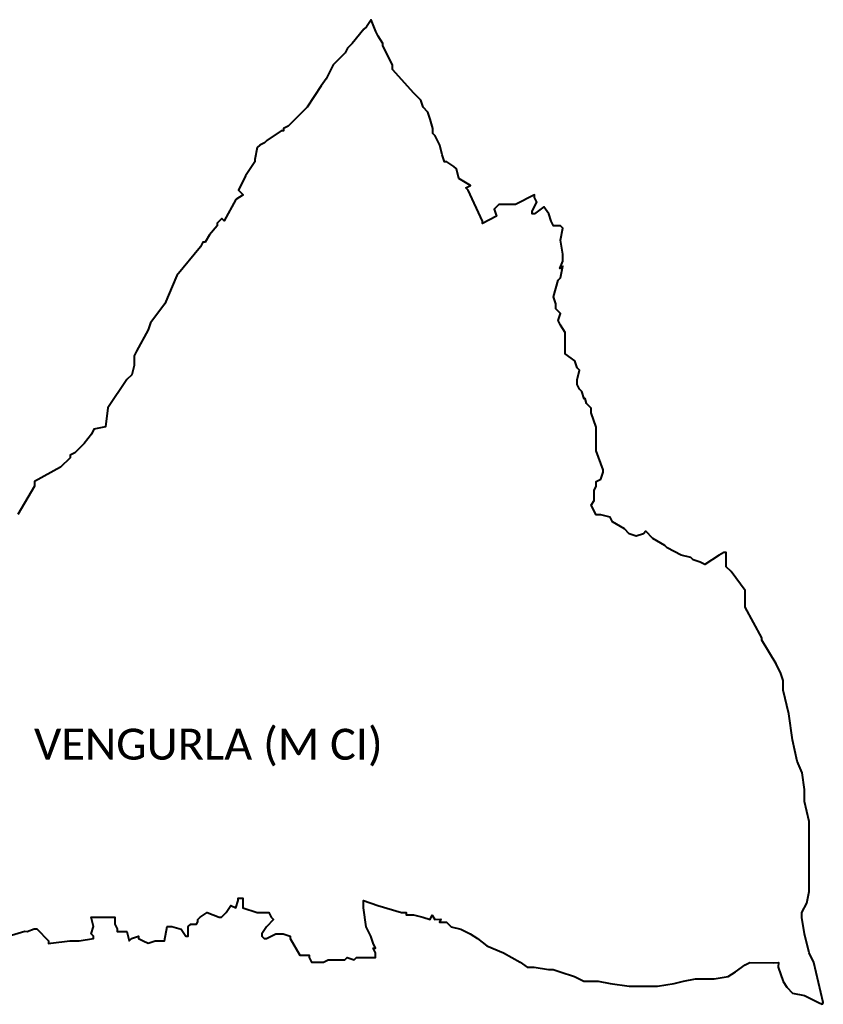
# Model space of a CAD drawing. Header units: metres. Extents: x 351169 to 357841, y 1752948 to 1757512.
# Drawn here: x 354118 to 357841, y 1752948 to 1757512 of the extents above; entities that cross this region are included whole.
import ezdxf

# ---------------------------------------------------------------- set-up
doc = ezdxf.new("R2010")
doc.units = ezdxf.units.M
doc.layers.add('VILLAGE BOUNDRY', color=10, linetype='Continuous')
doc.layers.add('VILLAGE NAME', color=250, linetype='Continuous')

msp = doc.modelspace()

# ---------------------------------------------------------------- linework, layer by layer
at = {"layer": 'VILLAGE BOUNDRY', "ltscale": 0.1, "flags": 128}
msp.add_lwpolyline([(354064.6, 1753264.1), (354141.4, 1753286.1), (354152.4, 1753286), (354185.3, 1753297), (354196.3, 1753297), (354251.2, 1753242.1), (354251.2, 1753229.7), (354262.1, 1753231.1), (354350, 1753242), (354393.9, 1753242), (354459.8, 1753253), (354459.8, 1753264), (354448.8, 1753274.9), (354459.8, 1753307.9), (354448.8, 1753351.8), (354558.6, 1753351.8), (354558.6, 1753318.8), (354569.6, 1753296.9), (354569.6, 1753285.9), (354613.5, 1753285.9), (354624.4, 1753241.9), (354635.4, 1753252.9), (354668.3, 1753263.9), (354668.3, 1753252.9), (354690.3, 1753241.9), (354712.2, 1753231), (354745.2, 1753241.9), (354789.1, 1753241.9), (354800.1, 1753307.7), (354822, 1753307.7), (354865.9, 1753296.8), (354887.9, 1753263.8), (354898.9, 1753263.8), (354898.9, 1753307.7), (354909.9, 1753318.7), (354937.3, 1753318.7), (354942.8, 1753329.7), (354942.8, 1753340.7), (354953.8, 1753351.6), (354986.8, 1753373.6), (355041.6, 1753351.6), (355052.6, 1753351.6), (355063.6, 1753362.5), (355074.6, 1753373.5), (355096.5, 1753406.5), (355118.5, 1753395.5), (355129.5, 1753428.4), (355129.5, 1753439.4), (355151.4, 1753439.4), (355151.4, 1753395.4), (355217.3, 1753373.5), (355272.2, 1753373.5), (355283.1, 1753351.5), (355294.1, 1753340.6), (355261.2, 1753307.6), (355239.2, 1753274.7), (355239.2, 1753263.7), (355250.2, 1753252.7), (355261.2, 1753252.7), (355305.1, 1753274.6), (355338, 1753274.6), (355370.9, 1753263.6), (355370.9, 1753252.7), (355414.8, 1753175.8), (355458.7, 1753175.8), (355458.7, 1753164.8), (355469.7, 1753142.9), (355524.6, 1753142.8), (355546.5, 1753153.8), (355623.4, 1753153.8), (355634.4, 1753164.8), (355667.3, 1753153.7), (355678.3, 1753164.7), (355766.1, 1753164.7), (355766.1, 1753186.6), (355755.1, 1753208.6), (355766.1, 1753208.6), (355755.1, 1753230.6), (355744.2, 1753263.5), (355722.2, 1753307.4), (355711.3, 1753395.2), (355711.3, 1753428.2), (355777.2, 1753406.2), (355887, 1753373.2), (355908.9, 1753373.2), (355908.9, 1753362.2), (355941.8, 1753362.2), (355985.7, 1753351.2), (356018.7, 1753340.3), (356028.1, 1753361), (356040.6, 1753340.3), (356068.5, 1753341.9), (356062.6, 1753329.3), (356095.5, 1753329.2), (356117.4, 1753307.3), (356161.4, 1753296.3), (356205.3, 1753274.3), (356238.2, 1753252.4), (356282.1, 1753219.4), (356358.9, 1753186.4), (356435.8, 1753142.5), (356468.7, 1753120.5), (356501.6, 1753120.5), (356567.5, 1753109.5), (356589.4, 1753109.5), (356622.4, 1753098.5), (356688.2, 1753076.5), (356732.1, 1753054.6), (356798, 1753054.5), (356852.9, 1753043.6), (356940.7, 1753032.5), (357072.4, 1753032.5), (357149.3, 1753043.5), (357193.2, 1753054.4), (357248.1, 1753065.3), (357335.9, 1753065.3), (357399.9, 1753076.7), (357434.7, 1753098.2), (357478.7, 1753131.2), (357500.6, 1753142.1), (357608.8, 1753140.1), (357632.7, 1753142.1), (357632.4, 1753120.1), (357654.3, 1753054.2), (357671.5, 1753027.2), (357698.2, 1752999.3), (357753.1, 1752988.3), (357818.9, 1752955.4), (357835.8, 1752947.8), (357840.9, 1752955.4), (357797, 1753142), (357775.1, 1753185.9), (357753.2, 1753273.7), (357742.2, 1753350.6), (357742.2, 1753372.6), (357764.2, 1753416.5), (357775.2, 1753471.4), (357775.3, 1753795.2), (357753.4, 1753888.5), (357753.4, 1753943.4), (357742.5, 1754020.3), (357720.5, 1754075.2), (357698.6, 1754174), (357680.5, 1754295), (357654.8, 1754404.5), (357654.8, 1754448.5), (357643.8, 1754481.4), (357621.9, 1754525.3), (357556.1, 1754635.1), (357556.1, 1754646.1), (357479.3, 1754788.8), (357479.3, 1754865.7), (357413.4, 1754953.5), (357391.5, 1754975.5), (357391.5, 1755041.4), (357380.5, 1755041.4), (357358.6, 1755030.4), (357292.7, 1754986.5), (357270.8, 1754997.5), (357237.8, 1755008.5), (357226.8, 1755019.5), (357183, 1755030.5), (357117.1, 1755063.4), (357106.1, 1755074.4), (357051.2, 1755107.4), (357018.3, 1755140.3), (357007.3, 1755129.3), (356974.4, 1755118.4), (356941.5, 1755129.4), (356919.5, 1755151.3), (356864.6, 1755184.3), (356853.7, 1755206.2), (356809.8, 1755217.2), (356787.8, 1755217.2), (356765.9, 1755261.2), (356778.5, 1755283.1), (356778.5, 1755330.3), (356787.9, 1755349), (356787.9, 1755370.9), (356809.8, 1755381.9), (356820.8, 1755414.8), (356820.8, 1755425.8), (356787.9, 1755513.6), (356788, 1755623.4), (356766, 1755689.3), (356766, 1755711.3), (356744.1, 1755733.2), (356738.3, 1755756.5), (356733.1, 1755755.2), (356722.1, 1755788.1), (356711.2, 1755799.1), (356700.2, 1755821.1), (356700.2, 1755843), (356711.2, 1755886.9), (356700.2, 1755897.9), (356689.3, 1755930.8), (356645.4, 1755963.8), (356645.4, 1756062.6), (356623.5, 1756095.5), (356612.5, 1756117.5), (356623.5, 1756150.5), (356601.5, 1756172.4), (356601.5, 1756194.3), (356590.6, 1756227.3), (356612.6, 1756304.1), (356623.5, 1756315.1), (356634.5, 1756370), (356620.9, 1756359), (356634.5, 1756392), (356634.5, 1756424.9), (356623.6, 1756490.7), (356634.6, 1756545.6), (356623.6, 1756556.6), (356590.7, 1756556.6), (356579.7, 1756578.6), (356568.7, 1756611.5), (356546.8, 1756644.5), (356502.9, 1756611.6), (356492.5, 1756611.6), (356492.5, 1756623.7), (356513.9, 1756666.4), (356502.9, 1756688.4), (356502.8, 1756699.4), (356415.1, 1756655.5), (356338.2, 1756655.5), (356316.3, 1756633.6), (356327.2, 1756600.6), (356261.3, 1756567.7), (356261.4, 1756578.7), (356195.5, 1756721.5), (356184.5, 1756732.4), (356206.5, 1756743.4), (356151.6, 1756776.4), (356140.7, 1756820.3), (356129.7, 1756831.3), (356096.8, 1756853.2), (356085.8, 1756853.2), (356074.8, 1756886.2), (356063.9, 1756930.1), (356041.9, 1756974), (356031, 1756985), (356031, 1757006.9), (356020, 1757050.9), (356009.1, 1757083.8), (355987.1, 1757105.8), (355976.1, 1757138.7), (355943.2, 1757171.6), (355844.4, 1757281.5), (355844.4, 1757303.4), (355800.6, 1757391.2), (355800.6, 1757402.2), (355778.6, 1757435.2), (355767.7, 1757457.2), (355745.7, 1757512), (355723.8, 1757479.1), (355712.8, 1757468.1), (355657.9, 1757402.3), (355635.9, 1757380.3), (355624.9, 1757358.4), (355570, 1757303.5), (355537, 1757237.7), (355515.1, 1757204.7), (355449.2, 1757106), (355361.3, 1757018.2), (355339.3, 1757007.2), (355339.3, 1756996.2), (355328.4, 1756996.2), (355262.5, 1756952.3), (355251.5, 1756941.3), (355229.6, 1756930.4), (355218.6, 1756919.4), (355207.6, 1756864.5), (355207.6, 1756853.5), (355163.6, 1756787.7), (355130.7, 1756721.8), (355152.6, 1756699.9), (355119.7, 1756677.9), (355064.7, 1756579.1), (355053.8, 1756590.1), (355031.8, 1756568.2), (355031.8, 1756557.2), (354996.9, 1756515.3), (354976.9, 1756480.4), (354965.9, 1756480.4), (354954.9, 1756458.4), (354845.1, 1756326.7), (354790.2, 1756195), (354724.3, 1756107.2), (354713.3, 1756074.3), (354658.4, 1755975.5), (354647.3, 1755953.5), (354647.3, 1755909.6), (354636.4, 1755865.7), (354614.4, 1755843.8), (354526.5, 1755712.1), (354515.5, 1755624.2), (354460.6, 1755613.3), (354449.6, 1755591.3), (354416.7, 1755547.5), (354372.7, 1755503.5), (354350.8, 1755492.6), (354350.8, 1755481.6), (354306.9, 1755437.7), (354186.1, 1755371.9), (354186.1, 1755349.9), (354109.2, 1755218.2)], dxfattribs=at)

# ---------------------------------------------------------------- texts
at = {"layer": 'VILLAGE NAME', "insert": (354183.7, 1754225.7), "char_height": 143.7, "attachment_point": 1, "rotation": 359.9793}
msp.add_mtext_dynamic_manual_height_columns('{\\fCalibri|b0|i0|c0|p34;VENGURLA (M CI)}', width=1886.982, gutter_width=718.5, heights=[0], dxfattribs=at)

doc.saveas('drawing.dxf')
